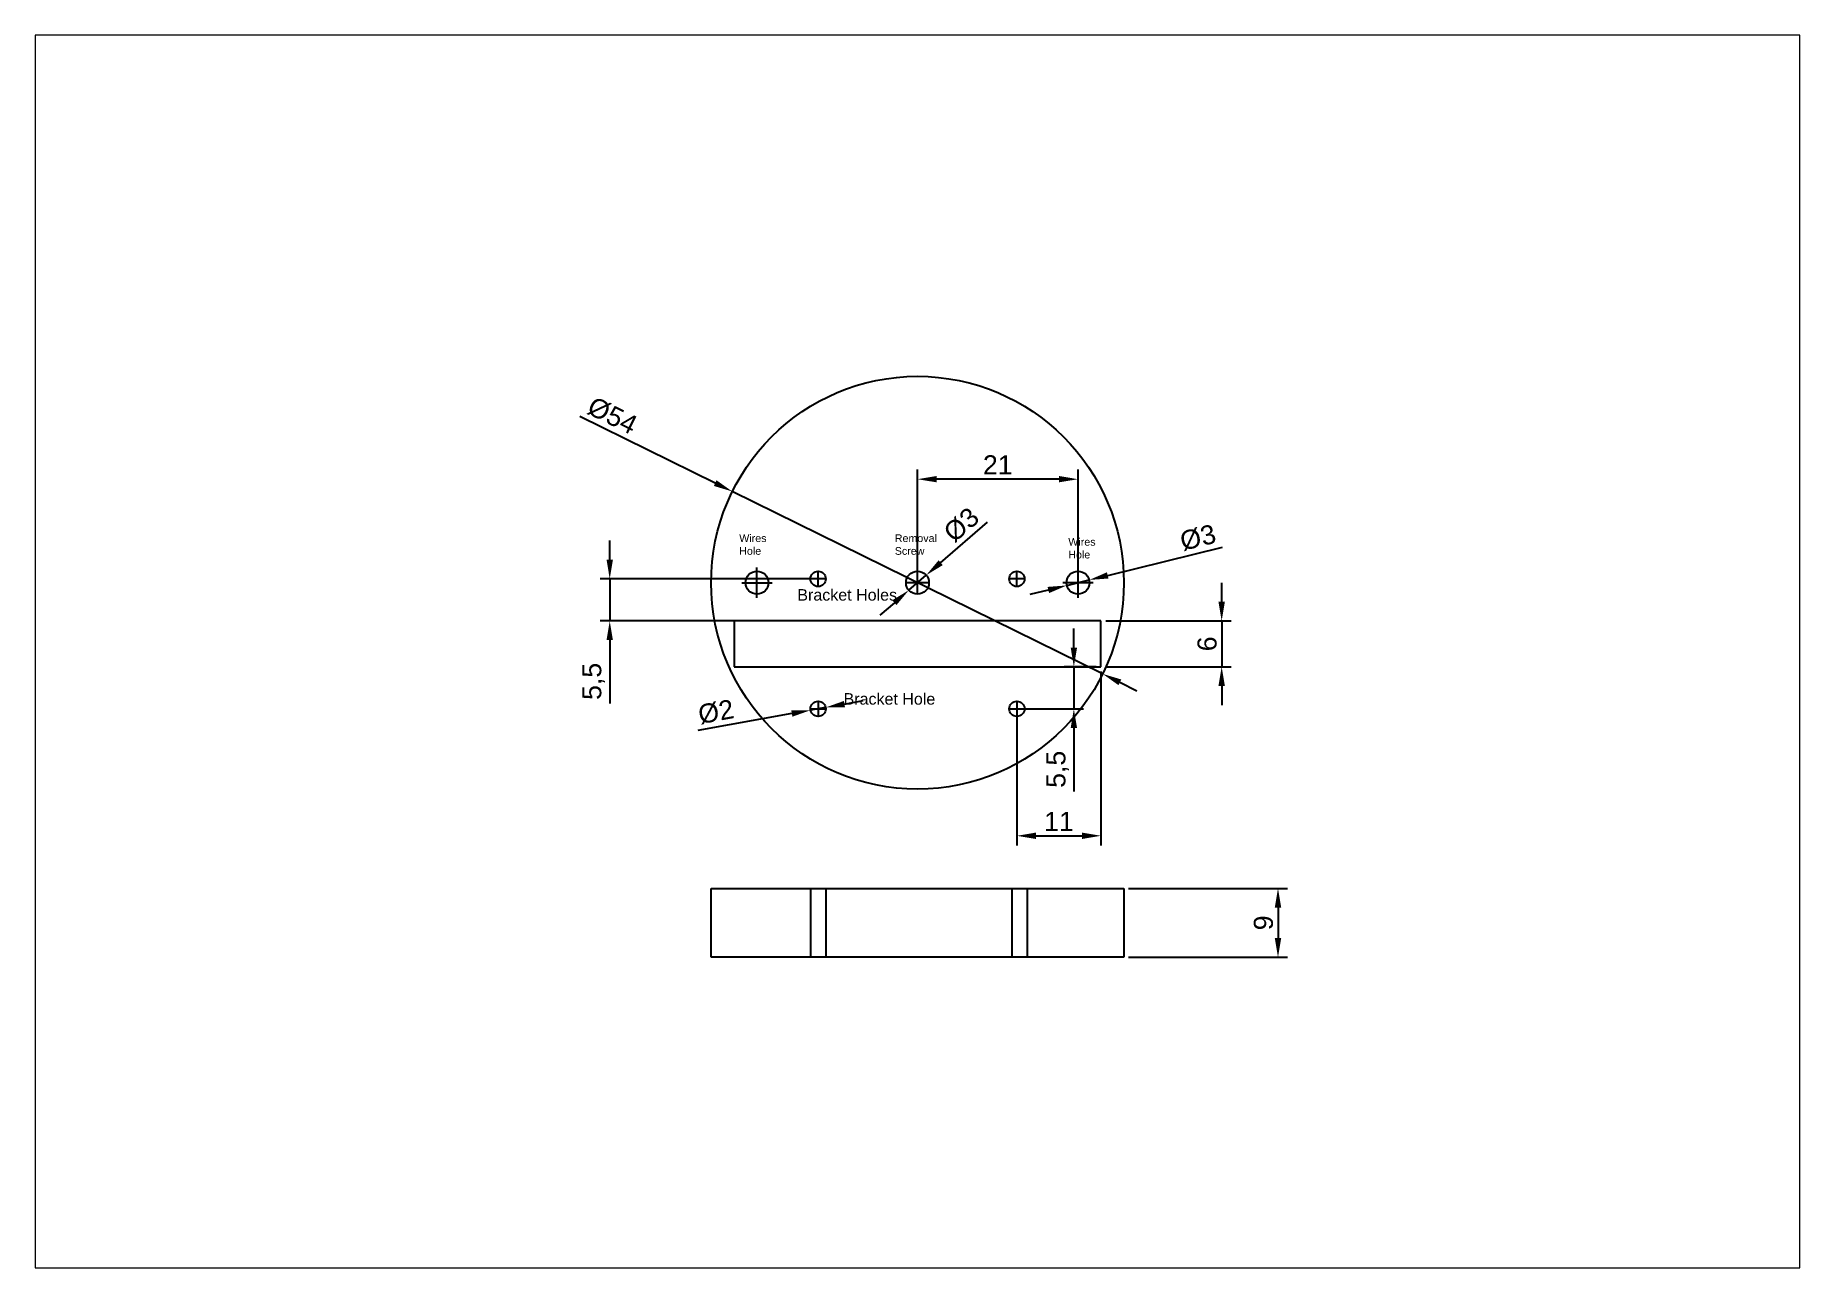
# Paper-space layout 'Sheet1' of a CAD drawing. Header units: millimetres. Extents: x 25 to 255, y 21 to 182.
# The model-space entities are those that its viewports show. They can reach past a viewport. Long polylines and large blocks are cut down to what shows.
import ezdxf

# ---------------------------------------------------------------- set-up
doc = ezdxf.new("R2010")
doc.units = ezdxf.units.MM
doc.linetypes.add('DASH2', pattern=[19.05, 12.7, -6.35])
for name, color, linetype in [('Dim', 5, 'Continuous'), ('Hidden', 2, 'DASH2'), ('Mark', 6, 'Continuous')]:
    doc.layers.add(name, color=color, linetype=linetype)
doc.styles.get("Standard").update_dxf_attribs({"font": 'arial.ttf'})
doc.dimstyles.new('ISO-25', dxfattribs={"dimtxt": 2.5, "dimasz": 2.5, "dimexe": 1.25, "dimexo": 0.625, "dimtad": 1, "dimtxsty": 'Standard', "dimcen": 2.5, "dimadec": 0, "dimazin": 0, "dimtfac": 1, "dimtmove": 0, "dimatfit": 3, "dimfxl": 1, "dimarcsym": 0})

# ---------------------------------------------------------------- blocks, each defined once
blk = doc.blocks.new('*D6')
at = {"layer": 'Defpoints', "color": 0}
for p in [(115.69, 122.17), (164.14, 98.31)]:
    blk.add_point(p, dxfattribs=at)
at = {"layer": 'Dim', "color": 0, "lineweight": -2}
for p, q in [((113.45, 123.27), (95.75, 131.99)), ((164.14, 98.31), (115.69, 122.17)), ((166.38, 97.21), (168.63, 96.11))]:
    blk.add_line(p, q, dxfattribs=at)
at = {"layer": 'Dim', "color": 0}
for points in [[(113.27, 122.9), (113.63, 123.64), (115.69, 122.17)], [(166.57, 97.58), (166.2, 96.84), (164.14, 98.31)]]:
    blk.add_solid(points, dxfattribs=at)
at = {"layer": 'Dim', "color": 0, "insert": (100, 132.09), "char_height": 2.5, "attachment_point": 5, "rotation": 333.787}
blk.add_mtext('%%c54', dxfattribs=at)
blk = doc.blocks.new('*D7')
at = {"layer": 'Defpoints', "color": 0}
for p in [(166.92, 70.24), (166.92, 61.24), (187.08, 61.24)]:
    blk.add_point(p, dxfattribs=at)
at = {"layer": 'Dim', "color": 0, "lineweight": -2}
for p, q in [((167.54, 70.24), (188.33, 70.24)), ((187.08, 67.74), (187.08, 63.74)), ((167.54, 61.24), (188.33, 61.24))]:
    blk.add_line(p, q, dxfattribs=at)
at = {"layer": 'Dim', "color": 0}
for points in [[(187.5, 67.74), (186.66, 67.74), (187.08, 70.24)], [(186.66, 63.74), (187.5, 63.74), (187.08, 61.24)]]:
    blk.add_solid(points, dxfattribs=at)
at = {"layer": 'Dim', "color": 0, "insert": (185.18, 65.74), "char_height": 2.5, "attachment_point": 5, "rotation": 90}
blk.add_mtext('9', dxfattribs=at)
blk = doc.blocks.new('*D20')
at = {"layer": 'Defpoints', "color": 0}
for p in [(125.93, 93.56), (127.9, 93.92)]:
    blk.add_point(p, dxfattribs=at)
at = {"layer": 'Dim', "color": 0, "lineweight": -2}
for p, q in [((130.36, 94.36), (132.82, 94.81)), ((123.47, 93.12), (111.17, 90.89)), ((127.9, 93.92), (125.93, 93.56))]:
    blk.add_line(p, q, dxfattribs=at)
at = {"layer": 'Dim', "color": 0}
for points in [[(130.29, 94.77), (130.43, 93.95), (127.9, 93.92)], [(123.55, 92.71), (123.4, 93.53), (125.93, 93.56)]]:
    blk.add_solid(points, dxfattribs=at)
at = {"layer": 'Dim', "color": 0, "insert": (113.56, 93.33), "char_height": 2.5, "attachment_point": 5, "rotation": 10.2542}
blk.add_mtext('%%c2', dxfattribs=at)
blk = doc.blocks.new('*D27')
at = {"layer": 'Defpoints', "color": 0}
for p in [(126.92, 110.74), (99.65, 105.24), (126.92, 105.24)]:
    blk.add_point(p, dxfattribs=at)
at = {"layer": 'Dim', "color": 0, "lineweight": -2}
for p, q in [((99.65, 113.24), (99.65, 115.74)), ((126.29, 110.74), (98.4, 110.74)), ((99.65, 110.74), (99.65, 105.24)), ((126.29, 105.24), (98.4, 105.24)), ((99.65, 102.74), (99.65, 94.42))]:
    blk.add_line(p, q, dxfattribs=at)
at = {"layer": 'Dim', "color": 0}
for points in [[(99.24, 113.24), (100.07, 113.24), (99.65, 110.74)], [(100.07, 102.74), (99.24, 102.74), (99.65, 105.24)]]:
    blk.add_solid(points, dxfattribs=at)
at = {"layer": 'Dim', "color": 0, "insert": (97.53, 97.33), "char_height": 2.5, "attachment_point": 5, "rotation": 90}
blk.add_mtext('5,5', dxfattribs=at)
blk = doc.blocks.new('*D28')
at = {"layer": 'Defpoints', "color": 0}
for p in [(163.92, 99.24), (152.92, 93.74), (163.92, 77.13)]:
    blk.add_point(p, dxfattribs=at)
at = {"layer": 'Dim', "color": 0, "lineweight": -2}
for p, q in [((163.92, 98.61), (163.92, 75.88)), ((152.92, 93.11), (152.92, 75.88)), ((155.42, 77.13), (161.42, 77.13))]:
    blk.add_line(p, q, dxfattribs=at)
at = {"layer": 'Dim', "color": 0}
for points in [[(155.42, 77.55), (155.42, 76.71), (152.92, 77.13)], [(161.42, 76.71), (161.42, 77.55), (163.92, 77.13)]]:
    blk.add_solid(points, dxfattribs=at)
at = {"layer": 'Dim', "color": 0, "insert": (158.42, 79.01), "char_height": 2.5, "attachment_point": 5}
blk.add_mtext('11', dxfattribs=at)
blk = doc.blocks.new('*D30')
at = {"layer": 'Defpoints', "color": 0}
for p in [(163.92, 105.24), (163.92, 99.24), (179.71, 99.24)]:
    blk.add_point(p, dxfattribs=at)
at = {"layer": 'Dim', "color": 0, "lineweight": -2}
for p, q in [((179.71, 107.74), (179.71, 110.24)), ((164.54, 105.24), (180.96, 105.24)), ((179.71, 105.24), (179.71, 99.24)), ((164.54, 99.24), (180.96, 99.24)), ((179.71, 96.74), (179.71, 94.24))]:
    blk.add_line(p, q, dxfattribs=at)
at = {"layer": 'Dim', "color": 0}
for points in [[(179.29, 107.74), (180.13, 107.74), (179.71, 105.24)], [(180.13, 96.74), (179.29, 96.74), (179.71, 99.24)]]:
    blk.add_solid(points, dxfattribs=at)
at = {"layer": 'Dim', "color": 0, "insert": (177.81, 102.24), "char_height": 2.5, "attachment_point": 5, "rotation": 90}
blk.add_mtext('6', dxfattribs=at)
blk = doc.blocks.new('*D31')
at = {"layer": 'Defpoints', "color": 0}
for p in [(163.92, 99.24), (152.92, 93.74), (160.37, 93.74)]:
    blk.add_point(p, dxfattribs=at)
at = {"layer": 'Dim', "color": 0, "lineweight": -2}
for p, q in [((160.37, 101.74), (160.37, 104.24)), ((163.29, 99.24), (159.12, 99.24)), ((160.37, 99.24), (160.37, 93.74)), ((153.54, 93.74), (161.62, 93.74)), ((160.37, 91.24), (160.37, 82.92))]:
    blk.add_line(p, q, dxfattribs=at)
at = {"layer": 'Dim', "color": 0}
for points in [[(159.96, 101.74), (160.79, 101.74), (160.37, 99.24)], [(160.79, 91.24), (159.96, 91.24), (160.37, 93.74)]]:
    blk.add_solid(points, dxfattribs=at)
at = {"layer": 'Dim', "color": 0, "insert": (158.25, 85.83), "char_height": 2.5, "attachment_point": 5, "rotation": 90}
blk.add_mtext('5,5', dxfattribs=at)
blk = doc.blocks.new('*D33')
at = {"layer": 'Defpoints', "color": 0}
for p in [(141.05, 111.22), (138.78, 109.26)]:
    blk.add_point(p, dxfattribs=at)
at = {"layer": 'Dim', "color": 0, "lineweight": -2}
for p, q in [((142.94, 112.86), (149.08, 118.16)), ((138.78, 109.26), (141.05, 111.22)), ((136.89, 107.62), (135, 105.99))]:
    blk.add_line(p, q, dxfattribs=at)
at = {"layer": 'Dim', "color": 0}
for points in [[(142.67, 113.17), (143.22, 112.54), (141.05, 111.22)], [(137.16, 107.31), (136.62, 107.94), (138.78, 109.26)]]:
    blk.add_solid(points, dxfattribs=at)
at = {"layer": 'Dim', "color": 0, "insert": (145.67, 117.81), "char_height": 2.5, "attachment_point": 5, "rotation": 40.8345}
blk.add_mtext('%%c3', dxfattribs=at)
blk = doc.blocks.new('*D35')
at = {"layer": 'Defpoints', "color": 0}
for p in [(139.92, 123.78), (139.92, 110.24), (160.92, 110.24)]:
    blk.add_point(p, dxfattribs=at)
at = {"layer": 'Dim', "color": 0, "lineweight": -2}
for p, q in [((139.92, 110.86), (139.92, 125.03)), ((160.92, 110.86), (160.92, 125.03)), ((158.42, 123.78), (142.42, 123.78))]:
    blk.add_line(p, q, dxfattribs=at)
at = {"layer": 'Dim', "color": 0}
for points in [[(142.42, 124.2), (142.42, 123.37), (139.92, 123.78)], [(158.42, 123.37), (158.42, 124.2), (160.92, 123.78)]]:
    blk.add_solid(points, dxfattribs=at)
at = {"layer": 'Dim', "color": 0, "insert": (150.42, 125.66), "char_height": 2.5, "attachment_point": 5}
blk.add_mtext('21', dxfattribs=at)
blk = doc.blocks.new('*D36')
at = {"layer": 'Defpoints', "color": 0}
for p in [(159.46, 109.88), (162.37, 110.6)]:
    blk.add_point(p, dxfattribs=at)
at = {"layer": 'Dim', "color": 0, "lineweight": -2}
for p, q in [((164.8, 111.2), (179.8, 114.89)), ((157.03, 109.28), (154.6, 108.69)), ((159.46, 109.88), (162.37, 110.6))]:
    blk.add_line(p, q, dxfattribs=at)
at = {"layer": 'Dim', "color": 0}
for points in [[(164.7, 111.6), (164.9, 110.79), (162.37, 110.6)], [(157.13, 108.88), (156.93, 109.69), (159.46, 109.88)]]:
    blk.add_solid(points, dxfattribs=at)
at = {"layer": 'Dim', "color": 0, "insert": (176.61, 116.13), "char_height": 2.5, "attachment_point": 5, "rotation": 13.8303}
blk.add_mtext('%%c3', dxfattribs=at)

msp = doc.modelspace()

# ---------------------------------------------------------------- linework, layer by layer
for p, q in [((83, 190), (137, 190)), ((83, 181), (83, 190)), ((137, 190), (137, 181)), ((137, 181), (83, 181))]:
    msp.add_line(p, q)
for centre, radius in [((110, 230), 27), ((89, 230), 1.5), ((97, 230.5), 1), ((110, 230), 1.5), ((123, 230.5), 1), ((131, 230), 1.5), ((97, 213.5), 1), ((123, 213.5), 1)]:
    msp.add_circle(centre, radius)
at = {"layer": 'Hidden'}
for p, q in [((96, 190), (96, 181)), ((98, 190), (98, 181)), ((122.35, 190), (122.35, 181)), ((124.35, 190), (124.35, 181))]:
    msp.add_line(p, q, dxfattribs=at)
at = {"layer": 'Mark'}
for p, q in [((89, 228), (89, 232)), ((97, 229.5), (97, 231.5)), ((110, 228.5), (110, 231.5)), ((123, 229.5), (123, 231.5)), ((131, 228), (131, 232)), ((87, 230), (91, 230)), ((98, 230.5), (96, 230.5)), ((111.5, 230), (108.5, 230)), ((124, 230.5), (122, 230.5)), ((133, 230), (129, 230)), ((134, 225), (86, 225)), ((86, 225), (86, 219)), ((134, 219), (134, 225)), ((86, 219), (134, 219)), ((96, 213.5), (98, 213.5)), ((97, 214.5), (97, 212.5)), ((122, 213.5), (124, 213.5)), ((123, 214.5), (123, 212.5))]:
    msp.add_line(p, q, dxfattribs=at)

# ---------------------------------------------------------------- texts
for s, p in [('Bracket Holes', (94.28, 227.66)), ('Bracket Hole', (100.33, 214.05))]:
    msp.add_text(s, height=1.5).set_placement(p)
at = {"char_height": 1, "attachment_point": 1}
for s, insert, width in [('{Wires \\PHole}', (86.68, 236.32), 7.3691), ('{Removal Screw}', (107.03, 236.32), 8.4218), ('{Wires \\PHole}', (129.73, 235.84), 7.3691)]:
    msp.add_mtext(s, dxfattribs=dict(at, insert=insert, width=width))

psp = doc.layouts.new('Sheet1')

# ---------------------------------------------------------------- dimensions: what is measured, and where the dimension line sits
at = {"layer": 'Dim'}
for p1, p2, picture, middle in [((164.14, 98.314), (115.693, 122.166), '*D6', (99.129, 130.321)), ((138.782, 109.259), (141.051, 111.221), '*D33', (146.956, 116.323)), ((159.46, 109.881), (162.373, 110.598), '*D36', (177.076, 114.218)), ((127.901, 93.918), (125.933, 93.562), '*D20', (113.915, 91.388))]:
    dim = psp.add_diameter_dim_2p(p1=p1, p2=p2, dimstyle='ISO-25', override={"dimlfac": -1}, dxfattribs=at)
    dim.commit()
    dim.dimension.update_dxf_attribs({"geometry": picture, "text_midpoint": middle, "dimtype": 163})
dim = psp.add_linear_dim(base=(139.917, 123.784), p1=(160.917, 110.24), p2=(139.917, 110.24), dimstyle='ISO-25', override={"dimlfac": -1}, dxfattribs=at)
dim.commit()
dim.dimension.update_dxf_attribs({"geometry": '*D35', "text_midpoint": (150.417, 125.664)})
for base, p1, p2, picture, middle in [((99.652, 105.24), (126.917, 110.74), (126.917, 105.24), '*D27', (97.531, 97.332)), ((179.709, 99.24), (163.917, 105.24), (163.917, 99.24), '*D30', (177.808, 102.24)), ((160.373, 93.74), (163.917, 99.24), (152.917, 93.74), '*D31', (158.252, 85.832)), ((187.08, 61.24), (166.917, 70.24), (166.917, 61.24), '*D7', (185.179, 65.74))]:
    dim = psp.add_linear_dim(base=base, p1=p1, p2=p2, angle=90, dimstyle='ISO-25', override={"dimlfac": -1}, dxfattribs=at)
    dim.commit()
    dim.dimension.update_dxf_attribs({"geometry": picture, "text_midpoint": middle})
dim = psp.add_linear_dim(base=(163.917, 77.129), p1=(152.917, 93.74), p2=(163.917, 99.24), dimstyle='ISO-25', override={"dimlfac": -1}, dxfattribs=at)
dim.commit()
dim.dimension.update_dxf_attribs({"geometry": '*D28', "text_midpoint": (158.417, 77.129), "dimtype": 160})

# ---------------------------------------------------------------- viewports
at = {"layer": '0'}
psp.add_viewport(center=(139.917, 101.24), size=(230.832, 161.232), view_center_point=(110, 221), view_height=161.232, dxfattribs=at)

doc.saveas('drawing.dxf')
